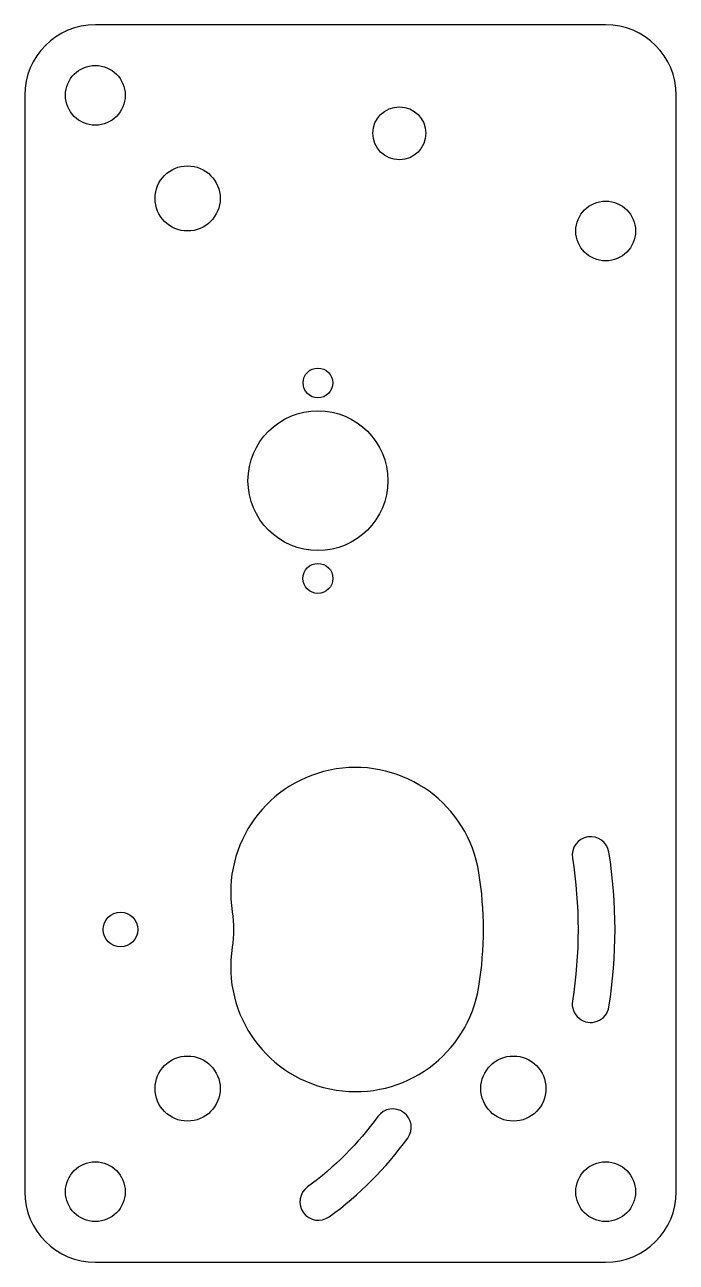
# Model space of a CAD drawing. Header units: millimetres. Extents: x -30 to 30, y -477 to -363.
import ezdxf

# ---------------------------------------------------------------- set-up
doc = ezdxf.new("R2010")
doc.units = ezdxf.units.MM
doc.layers.get('0').update_dxf_attribs({"linetype": 'CONTINUOUS'})

msp = doc.modelspace()

# ---------------------------------------------------------------- linework, layer by layer
for p, q in [((23.5, -363), (-23.5, -363)), ((-30, -369.5), (-30, -470.5)), ((30, -470.5), (30, -369.5)), ((-23.5, -477), (23.5, -477))]:
    msp.add_line(p, q)
for points in [[(11.83, -441.12, 1), (-10.89, -444.72, -0.078702), (-10.89, -447.98, 1), (11.83, -451.58, 0.078702)], [(23.8, -439.23, 1), (20.44, -439.76, -0.078702), (20.44, -452.94, 1), (23.8, -453.48, 0.078702)], [(5.27, -465.57, 1), (2.52, -463.57, -0.078702), (-3.96, -470.06, 1), (-1.96, -472.81, 0.078702)]]:
    msp.add_lwpolyline(points, format="xyb", close=True)
for centre, radius in [((-23.5, -369.5), 2.75), ((4.5, -373), 2.44), ((-15, -379), 3), ((23.5, -382), 2.75), ((-3, -396), 1.37), ((-3, -405), 6.44), ((-3, -414), 1.38), ((-21.18, -446.35), 1.6), ((-15, -461), 3), ((15, -461), 3), ((-23.5, -470.5), 2.75), ((23.5, -470.5), 2.75)]:
    msp.add_circle(centre, radius)
for centre, start, end in [((-23.5, -369.5), 90, 180), ((23.5, -369.5), 0, 90), ((-23.5, -470.5), 180, 270), ((23.5, -470.5), 270, 360)]:
    msp.add_arc(centre, 6.5, start, end)

doc.saveas('drawing.dxf')
